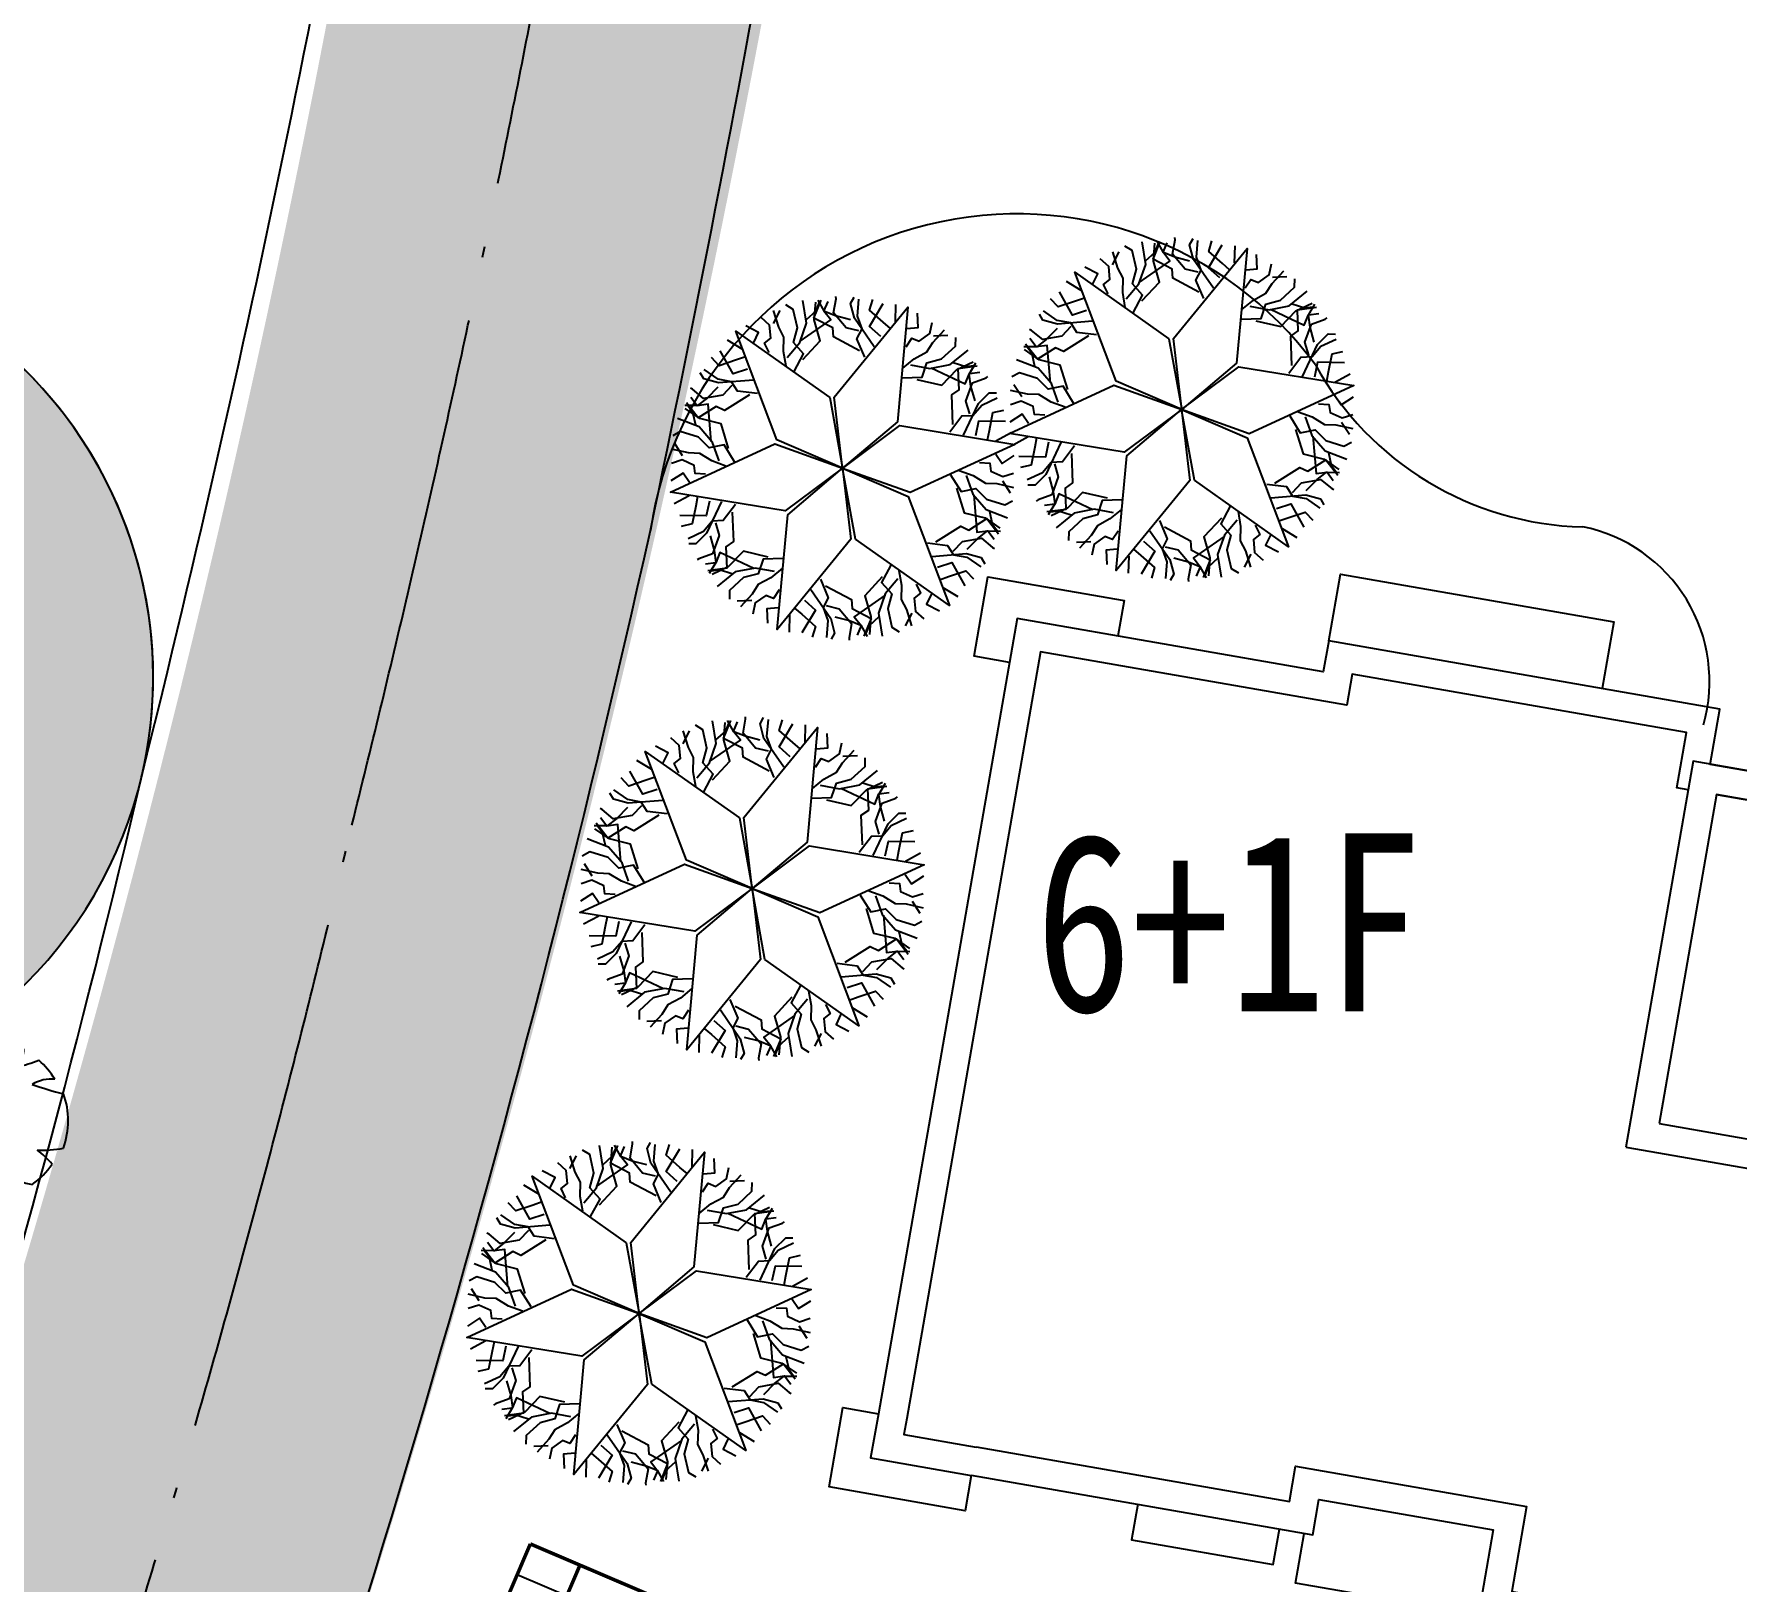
# Model space of a CAD drawing. Extents: x 302512 to 1034855, y -184136 to 410364.
# Drawn here: x 567406 to 591081, y -72084 to -50571 of the extents above; entities that cross this region are included whole.
import ezdxf

# ---------------------------------------------------------------- set-up
doc = ezdxf.new("R2010")
doc.units = 0
doc.header["$MEASUREMENT"] = 0
doc.linetypes.add('ACAD_ISO04W100', pattern=[30.5, 24, -3, 0.5, -3])
for name, color, linetype in [('OUTLINE', 7, 'Continuous'), ('PUB_TITLE', 4, 'Continuous'), ('shu', 74, 'Continuous'), ('TREE', 3, 'Continuous'), ('WZ', 2, 'Continuous'), ('树', 80, 'Continuous'), ('环境', 8, 'Continuous'), ('红线', 20, 'Continuous'), ('道路线', 161, 'Continuous')]:
    doc.layers.add(name, color=color, linetype=linetype)
doc.styles.add('-黑体', font='', dxfattribs={"width": 0.8})
doc.styles.get('-黑体').set_extended_font_data('黑体')

# ---------------------------------------------------------------- blocks, each defined once
blk = doc.blocks.new('A$C4CBD3BFA')
at = {"linetype": 'ByBlock'}
for p, q in [((12699.99823592095, 940.0017447303399), (17619.99803452621, 940.0017447303399)), ((17619.99803452621, 880.0017447303399), (17619.9980345262, 940.0017447303399))]:
    blk.add_line(p, q, dxfattribs=at)
for points in [[(1919.996977781826, 13220.00247951815), (6739.999198961727, 13220.00171346312), (6739.99919896173, 12720.00214808175), (9199.998886286241, 12720.00176349092), (9199.998886286241, 13920.00174473034), (13839.99932715868, 13920.00101932307), (13839.9991395535, 12720.00172596981), (16299.99846980523, 12720.00172596981), (16299.99954903185, 13220.00171346312), (22539.99921772229, 13220.00073791554), (22539.99862365094, 9420.00172596697), (23439.99936965034, 9420.001585265709), (23439.99876931337, 5580.00174473034), (21639.99876931334, 5580.00174473034), (21639.99876931334, 880.0017447303399), (17619.9980345262, 880.0017447303399)], [(9199.99875508911, 13920.00174473034), (6619.999289637708, 13920.00134137899), (6619.999399074084, 13220.00169470263)], [(13839.99986170734, 13920.00174473034), (16419.99932715874, 13920.00134137899), (16419.99921772237, 13220.00169470263)], [(1919.996977781822, 13221.82751500187), (1919.996977781819, 13720.00173847715), (-0.0009104751443373971, 13720.00173847715), (-0.0009104751443373971, 12599.99941930943), (499.999089965233, 12599.99934334248)], [(1919.996914208823, 12820.00247951815), (6339.999198961734, 12820.00177703612), (6339.999198961712, 12320.00221061683), (9599.998886286241, 12320.00170095579), (9599.998886286245, 13520.00168219522), (13439.99926462358, 13520.00108185816), (13439.99907701839, 12320.00172596982), (16699.99760642484, 12320.00172596982), (16699.99868565133, 12820.00165092816), (22139.99915518843, 12820.00080045062), (22139.99856111711, 9020.001788500813), (23039.99930711525, 9020.001647799552), (23039.99883184848, 5980.00174473034), (21239.99876931334, 5980.001744730325), (21239.99876931334, 1280.001744730325), (13099.9982890758, 1280.001744730354)], [(4269.996977781819, 13220.00211212441), (4269.996977781819, 13720.00174473034), (6269.996977781819, 13720.00174473034), (6269.996977781819, 13220.00179944889)], [(16919.99846980523, 13220.00161653387), (16919.99846980523, 13720.00174473034), (18619.99846980523, 13720.00174473034), (18619.99846980523, 13220.00135075967)], [(19769.99846980523, 13220.00174473034), (19769.99846980523, 13720.00174473034), (21769.99846980523, 13720.00174473034), (21769.99839163621, 13220.00085829574)], [(12699.99823592095, 940.0017447303399), (12699.99823592095, 940.0017447303399), (12699.99835786441, 1720.001763490858), (10339.99741983804, 1720.002132448106), (10339.99741983804, 940.0017447303399), (4819.997366683143, 940.0017447303399), (4819.997366683143, 1380.00174473034), (499.9990895248593, 1380.00174473034), (499.9990899652439, 12599.99941305624), (499.9990899652439, 13221.82751500187), (1919.996977781822, 13221.82751500187)], [(10099.9970731381, 2120.002169969244), (9939.99741983803, 2120.00219498323), (9939.997419838044, 1340.00174473034), (5219.997366683143, 1340.001744730325), (5219.997366683147, 1780.00174473034), (899.9990895405572, 1780.00174473034), (899.9990899652439, 12599.99941305624), (899.9990899652439, 12821.82751500187), (1919.996977781822, 12821.82751500187)], [(10099.9982703154, 7160.001763490873), (12939.99825155475, 7160.001763490873), (12939.99825155475, 1718.561529431725), (10099.99697778181, 1718.561529431754), (10099.9982703154, 7160.001763490873)], [(499.9990895491937, 2000.004811192252), (-0.0009104751443373971, 2000.004811192252), (-0.0009104751443373971, 880.0024795181525), (1919.996977781819, 880.002479518138), (1919.996977781822, 1380.00174473034)], [(12539.99825155475, 2120.001788504931), (10499.99707313809, 2120.002107434135)], [(13099.9982890758, 1280.001744730354), (13099.99842039951, 2120.001700955763), (12939.99825155475, 2120.001725969836)], [(20219.99871010355, 880.0017447303399), (20219.99871010355, 379.998674516537), (22139.99659836051, 379.9994093043497), (22139.99661236767, 1500.001734725258), (21639.99876931334, 1500.001734725258)], [(4819.997297894526, 940.0017447303399), (4819.997150937033, 0.001744730368955061), (8679.997149373543, 0.001181914427434094), (8679.997149373543, 940.0017447303399)], [(14359.99714937378, 940.0017447303399), (14359.99714937378, 0.001181914427434094), (17619.99789694881, 0.0006722532125422731), (17619.99803452621, 880.0017447303399)]]:
    blk.add_lwpolyline(points, dxfattribs=at)
blk.add_lwpolyline([(10499.99817530133, 6760.001763490873), (12539.99825155475, 6760.001763490844), (12539.99825155475, 2118.561529431739), (10499.9970727959, 2118.561529431739)], close=True, dxfattribs=at)
blk = doc.blocks.new('M_F13')
for p, q in [((-484.1707726325494, 239.3635604351966), (-484.1707726325494, 239.3635604351966)), ((-397.3273588397005, 192.8007087845654), (-484.1707726325494, 239.3635604351966)), ((-515.1862775585669, 179.497036884386), (-397.3273588397005, 192.8007087845654))]:
    blk.add_line(p, q)
blk.add_circle((-3.124356323995016, 3.122764844410995), 38.19129419894237)
for centre, radius, start, end in [((-8.366491272492567, 3.426213290907981), 532.1830287655648, 89.33214789761615, 114.3856376375889), ((-325.4140871285308, 399.2104523212729), 130.0053747879539, 343.6554930631364, 39.75999905221702), ((-174.7510699382728, 449.0992219469845), 193.0394698033984, 352.0774890396579, 26.61284375673618), ((-84.56230609322301, 589.4586796650692), 201.8433641199807, 304.1868289016925, 338.5411029521464), ((-8.366491272492567, 3.426213290907981), 530.635912621629, 62.87665481919286, 77.70213155929174), ((79.86628706235024, 476.3367862375235), 153.6894522377071, 315.8453936709736, 359.7650517005484), ((-8.366491272492567, 3.426213290907981), 526.717709094641, 126.0750832653475, 153.6245397522663), ((-355.5003343913286, 207.8080208276788), 224.403476599897, 48.5203254456983, 80.51513420599325), ((-244.3907489811299, 1929.23720569768), 1632.167053856146, 285.4397484795938, 290.7099380494143), ((-8.366491272492567, 3.426213290907981), 523.3081512775127, 31.40983736236552, 49.47524964655826), ((411.9486994804647, 44.08673669176824), 233.5512010930507, 83.53226198880667, 121.6543979234022), ((958.8282334270953, 2090.854452699206), 1965.482605593802, 250.0864889084941, 256.3451059776773), ((-8.366491272492567, 3.426213290907981), 536.5325998408181, 160.8426086360242, 187.2750049578882), ((-8.366491272492567, 3.426213290907981), 533.5852264281983, 340.3307323359838, 19.42996586111129), ((-610.1709703373417, -941.8811506774291), 880.120823157168, 77.37282204331454, 85.464893159638), ((-4.509560895889081, -499.5216754744943), 586.7160784787773, 134.7781732768324, 147.3314664882382), ((-8.366491272492567, 3.426213290907981), 524.2458075739542, 200.8102967799917, 231.4391627845076), ((357.6164668545061, 465.0542429203251), 655.5885988104213, 266.7454952844627, 282.0146256256703), ((-0.1343107446045906, -630.5382491610344), 545.230109940777, 39.65358745448385, 53.99299145650343), ((-250.9462972172714, -395.6289919717128), 87.2136964104515, 97.74104035208522, 188.8107453020594), ((-1350.450460115571, -519.14793294827), 1107.830682670651, 2.946463605808077, 10.92381386573493), ((-8.366491272492567, 3.426213290907981), 514.0723757636953, 305.3940385052633, 326.2463764496025), ((124.9841737184488, -442.2467953651558), 220.2945284226358, 160.600850515773, 199.3991494842191), ((100.2743666530096, -356.5412966543881), 177.912621491226, 186.1911535261988, 248.4951689965226), ((295.5747862085336, -375.7284358642501), 163.4501424661077, 170.6313753688686, 220.6278158106918), ((325.3933213488563, -117.6562043841968), 300.1513038858919, 230.4582328344403, 263.1092801234542), ((-8.366491272492567, 3.426213290907981), 521.8934893924253, 243.1498330697507, 261.8356210533511), ((-8.366491272492567, 3.426213290907981), 527.2859582375127, 274.7236248562025, 290.327701486811)]:
    blk.add_arc(centre, radius, start, end)
at = {"width": 0.8, "flags": 9}
for tag, p in [('XSIZE', (-62.48718857030872, 12.49105406600211)), ('YSIZE', (9.373079929115192, 6.245527033001053))]:
    blk.add_attdef(tag, p, '', height=0.2, dxfattribs=at)
blk = doc.blocks.new('Plant126')
for points in [[(24.75203227791644, -9.859029821914646), (-468.5195947404864, 886.9521186993866), (23.32470198454394, 2477.139967794667), (500.7030883171101, 901.4083871128009), (24.75203227791644, -9.859029821914646)], [(-63.47134182781156, 2216.927450674534), (-150.2673856403126, 2448.227430967838)], [(124.586801553829, 2188.014913847705), (269.2469230292918, 2260.296151140987), (182.4508792167908, 2448.227430967838)], [(-497.4517062540544, 1898.889859900714), (-685.509849635695, 1869.977323073885), (-931.4319253162685, 2000.083634020825), (-974.8299472224462, 2202.471182261119), (-989.2960029792303, 2231.383614314158)], [(-208.1314633032744, 1768.783548953731), (-627.6457719727332, 2043.452334487307), (-757.839837691412, 2216.927450674534), (-743.3737819346279, 2318.121224794645)], [(-280.4614513588458, 1580.852269126894), (-482.9856504972704, 1783.239817367189), (-468.5195947404864, 1942.258560367167), (-598.7138058233395, 2086.821139727565), (-671.043793878911, 2318.121224794645)], [(-92.40330797720526, 2101.277408140965), (-222.5975190600584, 2144.646108607462), (-468.5195947404864, 2231.383614314158), (-482.9856504972704, 2390.40246208797)], [(-179.1994971538807, 1942.258560367167), (-381.7235509281309, 2014.539902434239), (-323.8594732651691, 2390.40246208797)], [(211.3828453661845, 1942.258560367167), (240.3148115157237, 2086.821139727565), (356.0429668416473, 2086.821139727565), (457.3050664109323, 2245.839882727573), (428.3729548973643, 2404.85873050137)], [(283.7128334219015, 1638.677238006762), (384.9749329911865, 1826.608517833642), (515.1689987097197, 1985.62736560741), (544.1011102232878, 2144.646108607462), (630.8971540357888, 2375.946193674542)], [(327.1108553280792, 1508.571031833612), (587.4991321294656, 1624.221074367137), (573.033076372827, 1841.064786247056), (746.6251639976836, 1971.171097193996), (862.3533193236071, 2216.927450674534), (818.9552974174294, 2332.577388434269)], [(370.5088772344025, 1725.414743713502), (645.3632097925729, 1783.239817367189), (891.2852854730008, 1942.258560367167), (1050.411462705248, 2231.383614314158)], [(515.1689987097197, 2231.383614314158), (703.2271420913603, 2318.121224794645)], [(-1305.421059922359, 1158.709897430794), (-1218.071876402959, 1425.653268593209), (-1232.825109678655, 1718.137404983986), (-1403.651662651086, 2000.507243847655)], [(-1255.917540991635, 1764.877751159968), (-1174.408037672823, 1934.968889034694), (-1173.854879911218, 2051.576924142114)], [(-1088.143700190252, 1217.007837820979), (-957.3965674468345, 1559.118661983934), (-1149.922131372427, 1803.904711402842), (-1225.879350055751, 2048.2055090954)], [(-1223.358416896648, 1445.409248688861), (-930.698193518896, 1894.486551279717), (-1068.412464634879, 1973.995922779699), (-1065.912910225292, 2122.887962147585)], [(-671.043793878911, 2000.083634020825), (-888.0339034100907, 1971.171097193996), (-1061.625991034947, 1971.171097193996), (-1206.286112510265, 2086.821139727565)], [(-381.7235509281309, 1638.677238006762), (-801.2378595975897, 1682.046043247034), (-859.1019372605515, 1797.696085780603), (-1162.888090604087, 1826.608517833642), (-1162.888090604087, 2101.277408140965)], [(529.6350544665038, 1566.39600071348), (891.2852854730008, 1624.221074367137), (1007.01344079907, 1913.346128314128), (1180.605528423926, 2101.277408140965)], [(659.8291201851825, 1797.696085780603), (1195.07158418071, 1768.783548953731), (1195.07158418071, 1927.802291953753), (1325.265649899389, 2000.083634020825)], [(920.2173969865689, 1985.62736560741), (1108.275395004181, 2000.083634020825), (1209.53749457332, 2057.908602900736)], [(1248.021541657086, 1165.452905800098), (1075.822874392194, 1550.447356979107), (1147.046710343435, 1658.384139468594), (1020.192534314861, 1935.926881608545), (1258.062770950361, 2073.261326762199)], [(1416.348540220075, 1596.714784031696), (1282.81449407457, 1770.177462842161), (1196.018450262214, 1920.512620621236), (1223.844264307278, 2103.616982000289)], [(1415.508204939557, 1395.782739192486), (1296.440141868821, 1544.189600336124), (1286.154474501396, 1822.217520700337), (1439.728221733982, 1960.995084265238), (1457.534094498711, 1987.979272069692)], [(-1273.702198425584, 1040.17356568785), (-1385.824411136695, 1221.834756268776), (-1458.44174013006, 1414.095548490025), (-1581.689955489259, 1518.66086354586), (-1738.603683148525, 1709.478484968981)], [(-1671.27289464885, 1536.973672843355), (-1652.360797097776, 1743.205607640679)], [(-1139.327907736428, 1012.704252046073), (-1109.289644118529, 1296.032135870532), (-1304.314835135869, 1391.926020032528), (-1330.194161796229, 1607.314333285109), (-1485.161329388779, 1830.416032470798), (-1607.016124387868, 1850.657211905904)], [(1248.574699418692, 1048.844870692678), (1322.585358035154, 1325.42974614779), (1467.532657029529, 1392.411145869896), (1527.630417650813, 1577.443929773412), (1691.777173188617, 1755.73357941857)], [(1447.492955942304, 1080.170903494486), (1475.605947506279, 1580.815344820125), (1560.74277218942, 1780.304271248073), (1655.612179160686, 1818.373186530202)], [(-1572.776329731991, 1129.32461975645), (-1683.505212820004, 1226.661727103469), (-1625.641135157042, 1326.885249548918), (-1712.72435648831, 1494.0901717164), (-1864.904774097653, 1548.543652047424)], [(1612.192705822832, 1141.852591534384), (1573.528157385459, 1353.384238013873), (1927.966721208519, 1491.203756617985)], [(1793.305162263729, 1146.194310642683), (1765.766453055418, 1280.630155099256), (1717.922298618083, 1536.973672843355), (1848.403632592395, 1629.011068508195)], [(24.49168800203188, -8.361200601482324), (-998.8053625236935, 12.85861369503846), (-2130.026288266949, 1233.90219391314), (-526.7135166848166, 859.458213353812), (24.49168800203188, -8.361200601482324)], [(-1829.005596893825, 1177.035217607167), (-1819.272923868979, 1338.455176366048), (-2025.424208270982, 1357.253237389936)], [(23.58504626057402, -10.83340918880413), (553.610469767751, 864.7579250360054), (2176.675692236182, 1233.90219391314), (1050.741306986616, 32.61459379066082), (23.58504626057402, -10.83340918880413)], [(1907.927020121293, 1178.963514242618), (2064.840657043838, 1369.781083278844)], [(-1948.073659964561, 1028.628356463529), (-2191.783340699607, 1069.110767720608)], [(1976.917100432198, 1001.644116272152), (2111.844548882815, 912.5053948065529), (2231.199789472463, 1081.638613609516)], [(-1862.38376825639, 945.7475175298955), (-1965.039270130932, 854.6803735397903), (-2163.117191374025, 685.0743615024171), (-2308.064581105122, 752.0558136113891)], [(-1768.067500992023, 791.0703888644407), (-1931.9270063289, 651.8200844520238), (-2228.501492488998, 889.8631255015557)], [(1807.483877082865, 803.598360642331), (1947.144726320272, 850.8238326557098), (2005.008803983234, 750.6003102102609), (2193.354124883786, 742.4141310428008), (2316.602430979561, 846.9794984855748)], [(-1889.635209209067, 493.7715407398559), (-1958.625289519972, 316.4521427693894), (-2194.261697832975, 168.5305333521451), (-2391.233466971884, 232.1405180274946), (-2423.505395493397, 234.0687622760802)], [(-1632.299717260888, 679.2770654908732), (-2079.927017494323, 453.3014096988104), (-2295.257907896288, 427.2875994580886), (-2375.66125911077, 490.4124582960999)], [(-1505.711448792994, 522.6718184658298), (-1782.246306547881, 448.4744912510128), (-1912.727549785472, 540.5118345289288), (-2103.019521489463, 500.0416299857666), (-2339.496265082984, 553.0520654077031)], [(1580.739733832175, 589.1680923505251), (1794.124046112571, 595.4381815964794), (1996.935440824469, 562.1962371490577), (2149.115767697091, 616.6496650931863), (2392.825539169004, 657.1321287371889)], [(1699.254639141305, 557.3692663143215), (1886.759788180076, 348.2509688055638), (2147.4350971362, 214.7855754148391), (2477.387827341023, 221.5407904981316)], [(2209.766595343259, 685.074361502388), (2378.91264117368, 565.5800371856226)], [(-2064.067632114442, 394.0332700207859), (-2147.523695500116, 191.6580543834921), (-2234.319739312472, 41.32289660437391), (-2406.805674832998, -26.13142224111061)], [(-1606.420390600673, 463.8887522382925), (-1853.736032005239, 122.2631062995556), (-1982.823945619442, 129.9763663436374), (-2159.755922934404, -118.6539437432889), (-2397.626159569903, 18.6805014103943)], [(1489.763465049196, 486.5311998191669), (1720.113478232684, 318.8533585282626), (1900.67261349324, 439.8031862461562), (2100.144027778457, 354.5211839405006), (2370.83935069693, 377.1758382353496), (2449.296123789987, 472.5845965600224)], [(1641.103456641446, 340.0525829241583), (1872.006554904525, 55.76683241483124), (2180.260274156186, 100.1058369428997), (2429.809580464367, 43.73631907719255)], [(1906.512239066375, 342.9512571233704), (2149.094479684296, -135.0385822943149), (2286.808750800134, -55.52921079431826), (2414.503262109225, -132.1399080951028)], [(-1859.862835097141, -361.6224170600849), (-2102.445075715063, 116.3674223576004), (-2240.1593468309, 36.85805085760376), (-2367.853858139992, 113.4687481583883)], [(1653.069794569761, -482.559912175007), (1900.385435974473, -140.9342662363138), (2029.473349588676, -148.6475262803519), (2206.405326903638, 99.98278380653073), (2444.275563538991, -37.35166134712335)], [(2110.717036083675, -412.7044299575441), (2194.173099469204, -210.3292143202502), (2280.969143281705, -59.99405654113207), (2453.455078802232, 7.460262304352455)], [(2199.459639962894, 211.4140344790708), (2306.008134661548, 55.77916501778827), (2406.717076469227, -3.003901209763626)], [(-1652.605235172072, -576.0404262510797), (-1840.110384210842, -366.922128742322), (-2100.785693166967, -233.4567353515972), (-2430.738423371789, -240.2119504348752)], [(-1594.454052672212, -358.7237428608728), (-1825.357150935291, -74.43799235157485), (-2133.610870186953, -118.7769968796288), (-2383.160176495134, -62.40747901395071)], [(-2152.81023599366, -230.0851944158289), (-2259.358730692315, -74.45032495454643), (-2360.067672499994, -15.66725872699453)], [(23.06435770865937, -7.837750747954033), (-506.9610657985177, -883.4290849727199), (-2130.026288266949, -1252.573353849898), (-1004.091903017383, -51.28575372737532), (23.06435770865937, -7.837750747954033)], [(21.89737169117143, -8.812130114843512), (515.1689987097197, -905.6232786361447), (23.32470198454394, -2495.811127731411), (-454.0536843478767, -920.0795470495591), (21.89737169117143, -8.812130114843512)], [(22.15771596720151, -10.30995933523218), (1045.454766492927, -31.52977363179662), (2176.675692236182, -1252.573353849898), (573.36292065405, -878.1293732905265), (22.15771596720151, -10.30995933523218)], [(1936.284613178301, -512.4427006765704), (2005.274693489206, -335.1233027061185), (2240.911101802209, -187.2016932888741), (2437.882870941117, -250.8116779642091), (2470.154799462631, -252.7399222128092)], [(-1443.114061079963, -505.2023597559105), (-1673.464074263597, -337.5245184650207), (-1854.023209524006, -458.4743461828707), (-2053.494623809223, -373.1923438772587), (-2324.189946727842, -395.8469981721223), (-2402.646719820754, -491.2557564967806)], [(1552.360852762227, -541.3429784025589), (1828.895710517114, -467.1456511877273), (1959.37695375456, -559.182994465687), (2149.668925458696, -518.7127899225247), (2386.145669052072, -571.7232253444176)], [(1678.949121230122, -697.9482254276313), (2126.576421463556, -471.9725696355249), (2341.907311865521, -445.9587593948031), (2422.310663080003, -509.0836182328144)], [(-1534.090329862942, -607.8392522872978), (-1747.474642143192, -614.1093415332084), (-1950.286036855236, -580.8673970857722), (-2102.466363727857, -635.3208250299444), (-2346.17613519977, -675.803288673947)], [(-2163.117191374025, -703.7455214391462), (-2332.263237204592, -584.2511971223807)], [(1814.716904961257, -809.7415488011989), (1978.576410298134, -670.491244388782), (2275.150896458232, -908.5342854383139)], [(1909.033172225623, -964.4186774666246), (2011.68867410002, -873.3515334765484), (2209.766595343259, -703.7455214391462), (2354.71398507421, -770.7269735481036)], [(-1760.834473113631, -822.2695205790892), (-1900.495322351038, -869.494992592468), (-1958.359400014, -769.271470147019), (-2146.704720914553, -761.085290979559), (-2269.953027010328, -865.650658422333)], [(-1930.267696462965, -1020.315276208924), (-2065.195144913581, -931.176554743311), (-2184.550385503229, -1100.309773546274)], [(-1861.27761615206, -1197.634674179376), (-2018.191253074605, -1388.452243215602)], [(-1565.543301853599, -1160.523751471113), (-1526.878753416226, -1372.055397950587), (-1881.317317239285, -1509.874916554757)], [(-1746.655758294495, -1164.865470579456), (-1719.117049086184, -1299.301315036014), (-1671.27289464885, -1555.644832780113), (-1801.754228623162, -1647.682228444924)], [(-1201.925295449459, -1067.516030629436), (-1275.935954065921, -1344.100906084562), (-1420.883253060296, -1411.08230580661), (-1480.981013681579, -1596.11508971017), (-1645.127769219383, -1774.404739355328)], [(-1400.84355197307, -1098.842063431244), (-1428.956543537046, -1599.486504756883), (-1514.093368220332, -1798.975431184831), (-1608.962775191452, -1837.04434646696)], [(-1201.372137687853, -1184.124065736856), (-1029.17347042296, -1569.118516915865), (-1100.397306374347, -1677.055299405352), (-973.543130345628, -1954.598041545274), (-1211.413366981127, -2091.932486698957)], [(1185.977311705661, -1031.375411982802), (1155.939048087763, -1314.703295807246), (1350.964239105102, -1410.597179969287), (1376.843565765463, -1625.985493221838), (1531.810733358012, -1849.087192407527), (1653.665528357102, -1869.328371842633)], [(1352.070463891447, -1177.381057367523), (1264.721280372192, -1444.324428529967), (1279.474513647889, -1736.808564920715), (1450.301066620319, -2019.178403784384)], [(1320.351602394818, -1058.844725624609), (1432.473815105928, -1240.505916205535), (1505.091144099293, -1432.766708426739), (1628.339359458347, -1537.332023482618), (1785.253087117759, -1728.149644905739)], [(1619.425733701224, -1147.995779693179), (1730.154616789237, -1245.332887040227), (1672.29053912613, -1345.556409485647), (1759.373760457544, -1512.761331653115), (1911.554178066886, -1567.214811984182)], [(1875.655000863058, -1195.706377543896), (1865.922327838212, -1357.126336302777), (2072.073612240216, -1375.924397326694)], [(1994.723063933649, -1047.299516400258), (2238.43274466884, -1087.781927657366)], [(-1368.858800970324, -1414.453899129244), (-1249.790737899733, -1562.860760272868), (-1239.505070532163, -1840.888680637095), (-1393.078817764748, -1979.666244202011), (-1410.884690529478, -2006.65043200645)], [(1134.793104159486, -1235.678997757708), (1004.045971416068, -1577.789821920692), (1196.57153534166, -1822.5758713396), (1272.528754024985, -2066.876669032129)], [(-1369.699136250842, -1615.385943968411), (-1236.165090105336, -1788.848622778876), (-1149.369046292981, -1939.183780558008), (-1177.194860338044, -2122.288141937047)], [(-482.9856504972704, -1585.067160650238), (-844.6358815037675, -1642.892234303895), (-960.3640368298366, -1932.017288250886), (-1133.956124454693, -2119.948568077694)], [(-280.4614513588458, -1527.242191770326), (-540.8497281603777, -1642.892234303895), (-526.3836724035937, -1859.735946183771), (-699.9757600284502, -1989.842257130754), (-815.7039153543737, -2235.598610611263), (-772.305893448196, -2351.248548371027)], [(-237.0634294526681, -1657.34839794352), (-338.3255290219531, -1845.279677770371), (-468.5195947404864, -2004.298525544169), (-497.4517062540544, -2163.317268544176), (-584.2477500665555, -2394.617353611271)], [(327.1108553280792, -1599.523429063652), (529.6350544665038, -1801.910977303903), (515.1689987097197, -1960.929720303925), (645.3632097925729, -2105.492299664279), (717.6931978481443, -2336.792384731403)], [(428.3729548973643, -1657.34839794352), (847.8872635668231, -1700.717203183763), (905.7513412297849, -1816.367245717332), (1209.53749457332, -1845.279677770371), (1209.53749457332, -2119.948568077694)], [(1270.007820865882, -1464.080408625575), (977.3475974881294, -1913.157711216432), (1115.061868604113, -1992.667082716458), (1112.562314194525, -2141.559122084314)], [(1717.922298618083, -1555.644832780113), (1699.010201067009, -1761.876767577408)], [(-613.1797162159492, -1816.367245717332), (-1148.422180211477, -1787.454708890503), (-1148.422180211477, -1946.473451890511), (-1278.616245930156, -2018.754793957583)], [(-323.8594732651691, -1744.085903650217), (-598.7138058233395, -1801.910977303903), (-844.6358815037675, -1960.929720303925), (-1003.762058736014, -2250.054774250917)], [(254.7808672725077, -1787.454708890503), (674.2951759419666, -2062.123494424036), (804.4892416606453, -2235.598610611263), (790.0231859038613, -2336.792384731403)], [(544.1011102232878, -1917.561019837472), (732.1592536049284, -1888.648483010643), (978.0813292855019, -2018.754793957583), (1021.47935119168, -2221.142342197834), (1035.945406948464, -2250.054774250917)], [(1302.566944960869, -1783.548911096682), (1221.057441642057, -1953.640048971408), (1220.504283880451, -2070.248084078843)], [(-873.5679930173355, -2004.298525544169), (-1061.625991034947, -2018.754793957583), (-1162.888090604087, -2076.579762837451)], [(-164.7334413970966, -1960.929720303925), (-193.6654075464903, -2105.492299664279), (-309.3935628724139, -2105.492299664279), (-410.655662441699, -2264.511042664331), (-381.7235509281309, -2423.529890438099)], [(139.0527119464386, -2119.948568077694), (269.2469230292918, -2163.317268544176), (515.1689987097197, -2250.054774250917), (529.6350544665038, -2409.073622024685)], [(225.8489011229685, -1960.929720303925), (428.3729548973643, -2033.211062370997), (370.5088772344025, -2409.073622024685)], [(717.6931978481443, -2018.754793957583), (934.6833073793241, -1989.842257130754), (1108.275395004181, -1989.842257130754), (1252.935516479498, -2105.492299664279)], [(-468.5195947404864, -2250.054774250917), (-656.5777381221269, -2336.792384731403)], [(-77.9373975845956, -2206.686073784434), (-222.5975190600584, -2278.967311077745), (-135.8014752475574, -2466.898590904553)], [(110.1207457970449, -2235.598610611263), (196.9167896094004, -2466.898590904553)]]:
    blk.add_lwpolyline(points)
blk = doc.blocks.new('G')
at = {"layer": 'shu', "xscale": 0.9719999999999756, "yscale": 0.9719999999999756, "zscale": 0.9719999999999756, "rotation": 347.5246015080592}
blk.add_blockref('Plant126', (-79.84407044318505, -59.49499393318547), dxfattribs=at)

msp = doc.modelspace()

# ---------------------------------------------------------------- hatches: boundary and pattern name
at = {"layer": '环境', "ltscale": 100}
h = msp.add_hatch(dxfattribs=at)
h.set_pattern_fill('HONEY', color=256, scale=3000, style=0)
h.set_pattern_definition([(0, (-609984.0939585507, -119640.7769003473), (562.5, 324.759525), [375, -750]), (120, (-609984.0939585507, -119640.7769003473), (-562.4999987709674, 324.7595271287468), [374.9999999999996, -749.9999999999992]), (59.99999999999999, (-609984.0939585507, -119640.7769003473), (1.229032667304786e-06, 649.5190521287468), [-750, 375])])
edge = h.paths.add_edge_path()
edge.add_arc((394105.6521317352, -16293.81311924907), 180621.7542370796, 327.83170792848136, 354.75461436961865, ccw=False)
edge.add_line((546999.7877829333, -112458.2628247042), (552209.5925395738, -115900.6930616726))
edge.add_arc((387448.2577159884, -14579.50140914298), 193422.5460765581, 328.4102579383606, 354.6584170572519)
edge.add_line((580030.8464914733, -32585.82894339506), (573971.0154771488, -32806.5104247267))
edge = h.paths.add_edge_path()
edge.add_arc((576614.9851533773, 8182.863560873782), 29734.81008803826, 266.7537576211218, 278.3957528109998)
edge.add_line((580956.5557332702, -21233.28329542791), (580552.8036330203, -27077.59078552711))
edge.add_line((580552.8036330203, -27077.59078552714), (574511.830094286, -27314.18893021712))
edge.add_line((574511.830094286, -27314.18893021706), (574931.1828429548, -21504.23364904415))
at = {"layer": '环境'}
h = msp.add_hatch(dxfattribs=at)
h.set_pattern_fill('AN32C', color=256, scale=1500, style=0)
h.set_pattern_definition([(0, (-609541.5939585508, -120098.2769003473), (750, 1500), [0, -1500]), (0, (-610419.0939585508, -120300.7769003473), (750, 1500), [0, -1500]), (0, (-609931.5939585508, -120315.7769003473), (750, 1500), [0, -1500]), (0, (-609399.0939585508, -119873.2769003473), (750, 1500), [0, -1500]), (0, (-610021.5939585508, -120390.7769003473), (750, 1500), [0, -1500]), (0, (-609249.0939585508, -118928.2769003473), (750, 1500), [0, -1500]), (0, (-609706.5939585507, -119048.2769003473), (750, 1500), [0, -1500]), (0, (-609466.5939585508, -119235.7769003473), (750, 1500), [0, -1500]), (0, (-610689.0939585508, -119265.7769003473), (750, 1500), [0, -1500]), (0, (-609954.0939585508, -119333.2769003473), (750, 1500), [0, -1500]), (0, (-610239.0939585508, -119715.7769003473), (750, 1500), [0, -1500]), (0, (-610224.0939585508, -120278.2769003473), (750, 1500), [0, -1500]), (0, (-609661.5939585508, -120338.2769003473), (750, 1500), [0, -1500]), (0, (-609249.0939585508, -119678.2769003473), (750, 1500), [0, -1500]), (0, (-610651.5939585508, -119910.7769003473), (750, 1500), [0, -1500]), (0, (-610524.0939585508, -119655.7769003473), (750, 1500), [0, -1500]), (0, (-609939.0939585508, -119760.7769003473), (750, 1500), [0, -1500]), (0, (-610149.0939585508, -119978.2769003473), (750, 1500), [0, -1500]), (0, (-610269.0939585507, -119483.2769003473), (750, 1500), [0, -1500]), (0, (-610081.5939585507, -118920.7769003473), (750, 1500), [0, -1500]), (0, (-610591.5939585508, -120225.7769003473), (750, 1500), [0, -1500]), (0, (-609766.5939585508, -119228.2769003473), (750, 1500), [0, -1500]), (0, (-610464.0939585508, -119205.7769003473), (750, 1500), [0, -1500]), (0, (-610584.0939585508, -119010.7769003473), (750, 1500), [0, -1500]), (130.601294, (-609341.2368135508, -119397.9197603473), (-3749.999965085376, 4500.000027266983), [65.85388499999999, -27592.779]), (18.4349488, (-609448.3796685508, -119369.3483303473), (3750.000000400424, 1499.999993676472), [67.76310000000001, -9419.06985]), (90, (-609448.3796685508, -119433.6340403473), (750.0000000000001, 1500), [64.28571000000001, -2935.7142]), (161.565051, (-609384.0939585508, -119455.0626203474), (-3750.000033111769, 1499.999892924445), [67.76310000000001, -9419.06985]), (53.1301023, (-609384.0939585508, -119455.0626203474), (750.0000014178005, 1499.9999992911), [71.42857500000001, -7428.571350000001]), (135, (-609326.9510985508, -120219.3482003473), (-750.0000942008918, 1499.999902023537), [60.60915, -4182.0315]), (45, (-609412.6653885508, -120219.3482003473), (749.9999987414762, 1499.999997482953), [60.60915, -4182.0315]), (135, (-609369.8082435508, -120262.2054503473), (-750.0000942008918, 1499.999902023537), [60.60915, -4182.0315]), (45, (-609369.8082435508, -120262.2054503473), (749.9999987414762, 1499.999997482953), [60.60915, -4182.0315]), (116.565051, (-610048.3796085508, -119212.2054653473), (-0.0001114758888531853, 2999.999936272345), [79.85956499999992, -1597.191299999999]), (180, (-610084.093858551, -119140.7769053474), (-750, 1500), [85.71428999999999, -1414.28565]), (63.43494880000001, (-610205.5224585508, -119212.2054653473), (1.200193444628184e-06, 2999.999996646181), [79.859565, -1597.1913]), (116.565051, (-610169.8082085508, -119283.6340403473), (-0.0001114758888531853, 2999.999936272345), [79.85956499999992, -1597.191299999999]), (0, (-610169.8082085508, -119283.6340403473), (750, 1500), [85.71428999999999, -1414.28565]), (63.43494880000001, (-610084.093858551, -119283.6340403473), (1.200193444628184e-06, 2999.999996646181), [79.859565, -1597.1913]), (107.102728, (-609484.0939635509, -119719.3482503473), (-2249.999919127638, 7500.000028826491), [97.153365, -40707.25799999999]), (143.972626, (-609512.6653935509, -119626.4911853473), (-14249.99983956362, 10500.00000282012), [97.153365, -20305.0515]), (180, (-609591.2368185509, -119569.3483253473), (-750, 1500), [92.85714, -1407.1428]), (36.02737329999999, (-609762.6653835508, -119626.4911853473), (14249.99991490987, 10499.99990150978), [97.153365, -20305.0515]), (71.5650511, (-609791.2368135508, -119712.2054003474), (2250.000014713099, 7499.999996573807), [90.35079, -9396.482100000001]), (107.102728, (-609762.6653835508, -119805.0626003473), (-2249.999919127638, 7500.000028826491), [97.153365, -40707.25799999999]), (143.972626, (-609684.0939585508, -119862.2054003474), (-14249.99983956362, 10500.00000282012), [97.153365, -20305.0515]), (0, (-609684.0939585508, -119862.2054003474), (750, 1500), [92.85714, -1407.1428]), (36.02737329999999, (-609591.2368185509, -119862.2054003474), (14249.99991490987, 10499.99990150978), [97.153365, -20305.0515]), (71.5650511, (-609512.6653935509, -119805.0626003473), (2250.000014713099, 7499.999996573807), [90.35079, -9396.482100000001]), (150.255118, (-609469.8082485507, -119019.3483353474), (-2250.00000532534, 1499.999981412549), [57.58754999999999, -12035.799]), (90, (-609519.8082435508, -119047.9197503473), (750.0000000000001, 1500), [57.14286000000001, -2942.85705]), (29.7448813, (-609519.8082435508, -119047.9197503473), (2250.000001325046, 1499.999992994553), [57.58754999999999, -12035.799]), (116.565051, (-609819.8082435508, -120083.6340503474), (-0.0001114758888531853, 2999.999936272345), [79.85956499999992, -1597.191299999999]), (168.690067, (-609855.5225235508, -120012.2054003473), (-6750.000012362103, 1499.999963831144), [72.843135, -15224.214]), (41.18592510000001, (-609984.0939585507, -120047.9196503473), (18749.9999428399, 16499.9999051089), [75.92961000000001, -31814.5065]), (90, (-609984.0939585507, -120119.3483003473), (750.0000000000001, 1500), [71.42857500000001, -2928.571349999999]), (138.814074, (-609926.9510985508, -120169.3482503473), (-18749.99972316878, 16500.0001544786), [75.92961000000001, -31814.5065]), (16.6992442, (-609926.9510985508, -120169.3482503473), (24749.99995746492, 7499.999964547346), [74.573625, -31246.3455]), (60.9453959, (-609855.5225235508, -120147.9197003473), (750.0000028661185, 1499.999995473335), [73.54021499999999, -30813.3495]), (109.983106, (-610448.3796585507, -119455.0626203474), (-3750.00002010533, 10499.99998865894), [83.60500499999998, -35030.49449999999]), (155.556045, (-610476.951058551, -119376.4911803473), (-9750.00004626881, 4499.999910645442), [86.30746500000001, -36162.8295]), (24.4439547, (-610634.0939085509, -119376.4911803473), (9750.00001396736, 4499.999982494032), [86.30746500000001, -36162.8295]), (70.01689340000001, (-610662.6653085507, -119455.0626203474), (3750.000017285861, 10499.9999903982), [83.605005, -35030.4945]), (109.983106, (-610634.0939085509, -119533.6340453473), (-3750.00002010533, 10499.99998865894), [83.60500499999998, -35030.49449999999]), (160.016893, (-610555.5224085508, -119562.2054753473), (-3750.000018650459, 1499.99993764719), [83.605005, -17473.4445]), (19.9831065, (-610555.5224085508, -119562.2054753473), (3749.999995857406, 1500.000003600573), [83.605005, -17473.4445]), (70.01689340000001, (-610476.951058551, -119533.6340453473), (3750.000017285861, 10499.9999903982), [83.605005, -35030.4945]), (122.005383, (-609891.2368185509, -119590.7769053474), (-750.0001033036698, 1499.999927666957), [67.38558, -14083.5861]), (18.4349488, (-609991.2368085508, -119555.0626103473), (3750.000000400424, 1499.999993676472), [67.76310000000001, -9419.06985]), (90, (-609991.2368085508, -119619.3483353474), (750.0000000000001, 1500), [64.28571000000001, -2935.7142]), (161.565051, (-609926.9510985508, -119640.7769003473), (-3750.000033111769, 1499.999892924445), [67.76310000000001, -9419.06985]), (54.46232220000002, (-609926.9510985508, -119640.7769003473), (5249.999996752433, 7499.999994868165), [61.445175, -25745.5305]), (116.565051, (-610326.951058551, -119955.0626003473), (-0.0001114758888531853, 2999.999936272345), [79.85956499999992, -1597.191299999999]), (180, (-610362.6653085507, -119883.6339503473), (-750, 1500), [78.571425, -1421.4285]), (59.0362434, (-610484.0939085509, -119955.0626003473), (750.0000024413288, 1499.999992719444), [83.29932, -17409.555]), (120.963756, (-610441.2368085508, -120026.4911003474), (-750.0001024949111, 1499.9999311165), [83.29932, -17409.555]), (0, (-610441.2368085508, -120026.4911003474), (750, 1500), [78.571425, -1421.4285]), (63.43494880000001, (-610362.6653085507, -120026.4911003474), (1.200193444628184e-06, 2999.999996646181), [79.859565, -1597.1913])])
edge = h.paths.add_edge_path(flags=16)
edge.add_arc((563063.2983055364, -59509.28230857896), 3500, 0, 360)
edge = h.paths.add_edge_path()
edge.add_arc((563063.2983055364, -59509.28230857896), 5999.999999999936, -85.43453650827212, 186.626178104423, ccw=False)
edge.add_arc((551353.8942600365, -73790.59115110035), 14745.11919128192, 34.25809007055177, 66.30676647454217)
edge.add_line((557279.0675976372, -60288.3372324208), (557103.3774186748, -60201.6283364796))

# ---------------------------------------------------------------- linework, layer by layer
at = {"layer": 'OUTLINE'}
msp.add_line((574125.1575213217, -71978.64137420751), (586448.6892971604, -77240.82386533171), dxfattribs=at)
for points in [[(571910.3284728186, -77165.560718665, 49.99999999999999, 49.99999999999999, 0), (574305.7996068378, -71555.59476100709, 49.99999999999999, 49.99999999999999, 0)], [(574305.7996068378, -71555.59476100709, 49.99999999999999, 49.99999999999999, 0), (586629.3313826765, -76817.77725213126, 49.99999999999999, 49.99999999999999, 0)], [(572600.0783856454, -77460.08585809359, 49.99999999999999, 49.99999999999999, 0), (574995.5495196646, -71850.11990043567, 49.99999999999999, 49.99999999999999, 0)]]:
    msp.add_lwpolyline(points, format="xyseb", dxfattribs=at)
at = {"layer": 'PUB_TITLE'}
msp.add_arc((563063.2983055364, -59509.28230857896), 6000, 274.5654634917279, 186.6261781044229, dxfattribs=at)
at = {"layer": '环境'}
for points in [[(575975.4178774697, -57468.90306945797, 0.0153381967475861), (579171.5282144849, -39569.32227521157)], [(568877.8467772675, -60994.36672745901, 0.0002110987224108545), (568909.3612324812, -60859.74046877306, 0.021461881659527), (572663.3408738624, -42475.32101335633)]]:
    msp.add_lwpolyline(points, format="xyb", dxfattribs=at)
at = {"layer": '红线', "linetype": 'ACAD_ISO04W100', "ltscale": 300}
msp.add_lwpolyline([(551108.7907284445, -111577.5752310038, 0.08170442120195864), (571825.4760722332, -61564.57276698842, 0.06083228215682852), (578304.4459207908, -9218.900095142657)], format="xyb", dxfattribs=at)
msp.add_arc((518363.8286017429, 592751.0876213531), 644790.2054733747, 265.1876409129793, 274.9908263036432, dxfattribs=at)
at = {"layer": '道路线'}
for centre, radius, start, end in [((581071.5993377815, -58221.57481246488), 5151.463891860977, 36.35163295119676, 171.5985350981573), ((563063.2983055364, -59509.28230857896), 5999.999999955688, 346.7780570935479, 93.92035612951281), ((589037.2413350593, -53061.68646363216), 4359.361963480707, 208.8941580647177, 268.6720943592555), ((392528.7752868186, -16669.90535996901), 187928.7867568915, 331.6632027312222, 347.4613478684274), ((588508.2665986072, -59569.45869136648), 2191.7663062803, 344.0703576090992, 78.74047402522409), ((409458.4222694885, -23605.11549093621), 163745.2564760864, 331.5221051932265, 346.8412786189471)]:
    msp.add_arc(centre, radius, start, end, dxfattribs=at)

# ---------------------------------------------------------------- block references
at = {"rotation": 290.3818135857048}
for p in [(583450.5141489673, -55819.49388307967), (578736.0925533082, -56636.09637395554), (577478.9130185209, -62477.93781402876), (575907.4391533011, -68382.59333660692)]:
    msp.add_blockref('G', p, dxfattribs=at)
at = {"layer": 'WZ', "xscale": -1, "rotation": 170.0899999999999}
msp.add_blockref('A$C4CBD3BFA', (580820.1322423469, -57247.57893970655), dxfattribs=at)
at = {"layer": '树', "xscale": 2.111687884800001, "yscale": 2.111687884800001, "zscale": 2.111687884800001}
msp.add_blockref('M_F13', (566771.159268375, -65681.62560760765), dxfattribs=at)

# ---------------------------------------------------------------- texts
at = {"layer": 'TREE', "color": 3, "style": '-黑体', "width": 0.8}
msp.add_text('6+1F', height=2475, dxfattribs=at).set_placement((581325.0123853337, -64154.35500456439))

doc.saveas('drawing.dxf')
